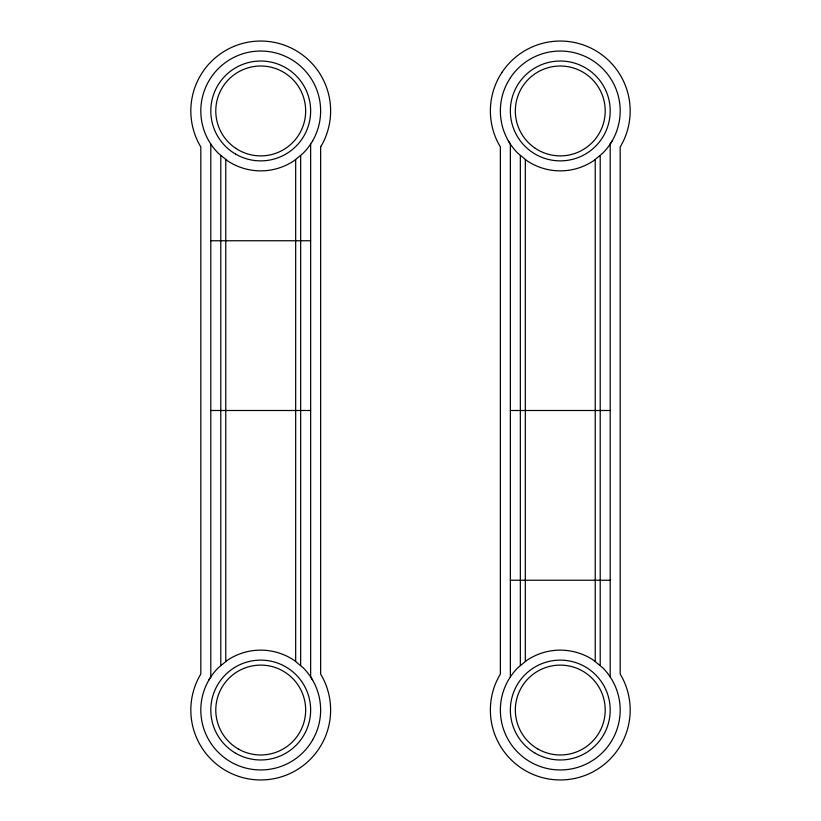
<?xml version="1.0" encoding="UTF-8"?>
<svg xmlns="http://www.w3.org/2000/svg" width="821" height="821" viewBox="0 0 821 821"><rect width="100%" height="100%" fill="white"/><g stroke="black" fill="none" stroke-linecap="round" stroke-linejoin="round"><path stroke-width="1.23" d="M208.842 680.096L210.915 676.761M610.085 144.239L612.158 140.904M210.802 240.758L310.646 240.758M210.802 410.5L310.646 410.5M510.354 410.5L610.198 410.5M510.354 580.242L610.198 580.242M508.394 140.904L510.457 144.239M310.543 676.761L312.606 680.096M610.198 144.055L610.198 676.945M600.213 155.58L600.213 665.421M595.225 159.572L595.225 661.428M525.327 159.572L525.327 661.428M520.34 155.58L520.34 665.421M510.354 144.055L510.354 676.945M310.646 144.055L310.646 676.945M300.66 155.58L300.66 665.421M295.673 159.572L295.673 661.428M225.775 159.572L225.775 661.428M220.787 155.58L220.787 665.421M210.802 144.055L210.802 676.945M312.606 140.904L310.543 144.239A59.912 59.912 0 0 1 303.093 153.311L294.01 160.762A59.912 59.912 0 0 1 227.438 160.762L218.365 153.311A59.912 59.912 0 0 1 210.915 144.239L208.842 140.904A59.912 59.912 0 0 1 260.729 51.035A59.912 59.912 0 0 1 312.606 140.904M321.257 145.902L320.631 146.908L320.631 674.092L321.257 675.098A69.898 69.898 0 0 1 321.257 744.996L318.846 748.885A69.898 69.898 0 0 1 202.602 748.885L200.191 744.996A69.898 69.898 0 0 1 200.191 675.098L200.817 674.092L200.817 146.908L200.191 145.902A69.898 69.898 0 0 1 260.729 41.05A69.898 69.898 0 0 1 321.257 145.902M502.154 72.115L499.743 76.004A69.898 69.898 0 0 0 499.743 145.902L500.369 146.908L500.369 674.092L499.743 675.098A69.898 69.898 0 0 0 560.271 779.95A69.898 69.898 0 0 0 620.809 675.098L620.183 674.092L620.183 146.908L620.809 145.902A69.898 69.898 0 0 0 620.809 76.004L618.398 72.115A69.898 69.898 0 0 0 502.154 72.115M510.457 77.667L508.394 80.992A59.912 59.912 0 0 0 517.907 153.311L526.99 160.762A59.912 59.912 0 0 0 593.562 160.762L602.635 153.311A59.912 59.912 0 0 0 612.158 80.992L610.085 77.667A59.912 59.912 0 0 0 510.457 77.667M312.606 740.008L310.543 743.333A59.912 59.912 0 0 1 210.915 743.333L208.842 740.008A59.912 59.912 0 0 1 218.365 667.689L227.438 660.238A59.912 59.912 0 0 1 294.01 660.238L303.093 667.689A59.912 59.912 0 0 1 312.606 740.008M510.457 676.761L508.394 680.096A59.912 59.912 0 0 0 560.271 769.965A59.912 59.912 0 0 0 612.158 680.096L610.085 676.761A59.912 59.912 0 0 0 602.635 667.689L593.562 660.238A59.912 59.912 0 0 0 526.99 660.238L517.907 667.689A59.912 59.912 0 0 0 510.457 676.761M535.313 148.314A44.929 44.929 0 0 0 605.108 113.893A44.929 44.929 0 0 0 540.403 70.647A44.929 44.929 0 0 0 535.313 148.314M532.542 152.46A49.927 49.927 0 0 0 610.095 114.211A49.927 49.927 0 0 0 538.196 66.173A49.927 49.927 0 0 0 532.542 152.46M537.806 748.957A44.929 44.929 0 0 0 605.21 710.052A44.929 44.929 0 0 0 537.806 671.137A44.929 44.929 0 0 0 537.806 748.957M535.313 753.288A49.927 49.927 0 0 0 610.198 710.052A49.927 49.927 0 0 0 535.313 666.816A49.927 49.927 0 0 0 535.313 753.288M238.254 748.957A44.929 44.929 0 0 0 305.658 710.052A44.929 44.929 0 0 0 238.254 671.137A44.929 44.929 0 0 0 238.254 748.957M235.76 753.288A49.927 49.927 0 0 0 310.646 710.052A49.927 49.927 0 0 0 235.76 666.816A49.927 49.927 0 0 0 235.76 753.288M235.76 148.314A44.929 44.929 0 0 0 305.566 113.893A44.929 44.929 0 0 0 240.851 70.647A44.929 44.929 0 0 0 235.76 148.314M235.76 154.184A49.927 49.927 0 0 0 310.646 110.948A49.927 49.927 0 0 0 235.76 67.712A49.927 49.927 0 0 0 235.76 154.184"/></g></svg>
